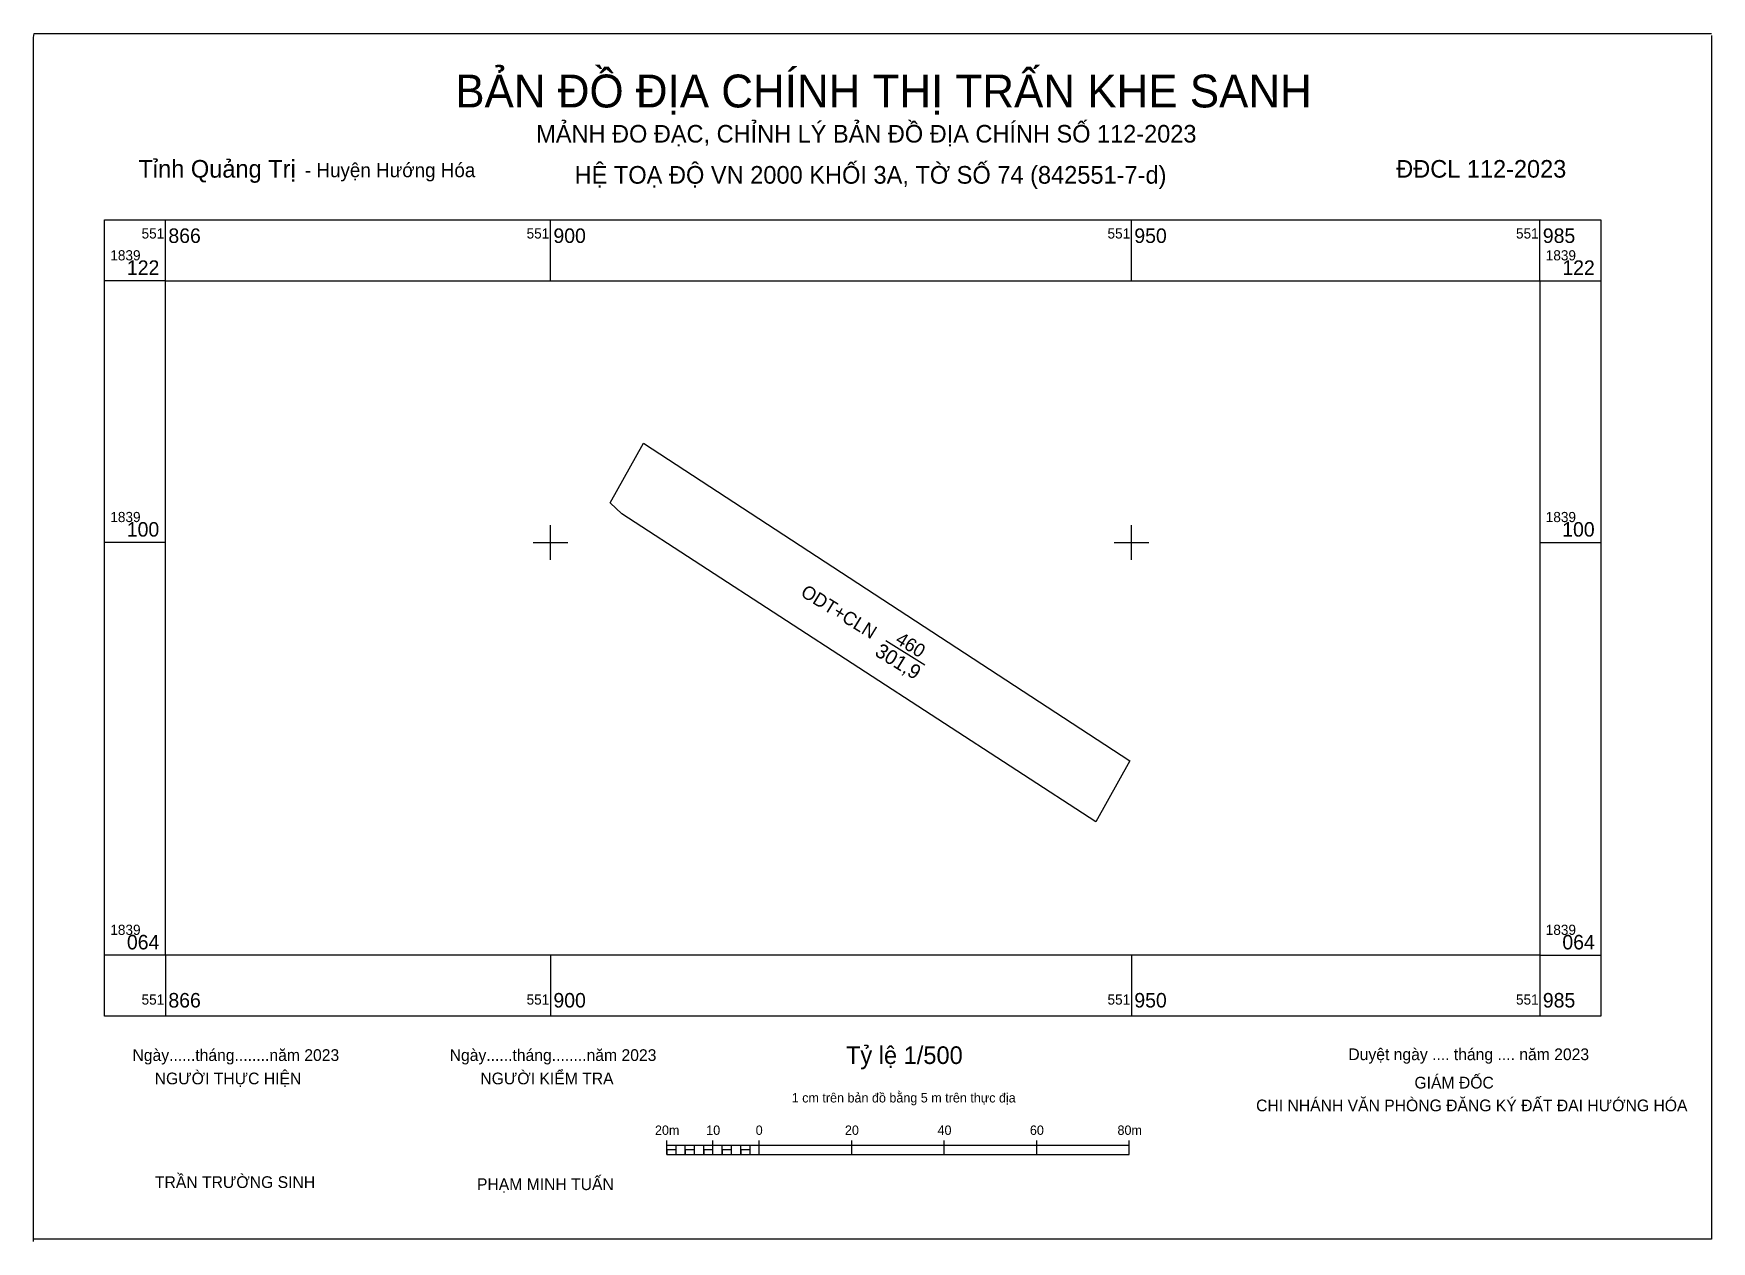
# Model space of a CAD drawing. Extents: x 551856 to 552000, y 1839040 to 1839144.
import ezdxf

# ---------------------------------------------------------------- set-up
doc = ezdxf.new("R2010")
doc.units = 0
for name, color, linetype in [('Level 10', 7, 'Continuous'), ('Level 11', 7, 'Continuous'), ('Level 13', 7, 'Continuous'), ('Level 2', 7, 'Continuous'), ('Level 4', 7, 'Continuous'), ('Level 63', 7, 'Continuous')]:
    doc.layers.add(name, color=color, linetype=linetype)

msp = doc.modelspace()

# ---------------------------------------------------------------- linework, layer by layer
at = {"layer": 'Level 10'}
for p, q in [((551905.14, 1839103.42), (551907.99, 1839108.55)), ((551907.99, 1839108.55), (551949.85, 1839081.21)), ((551906.15, 1839102.47), (551905.14, 1839103.42)), ((551946.93, 1839075.97), (551906.15, 1839102.47)), ((551949.85, 1839081.21), (551946.93, 1839075.97))]:
    msp.add_line(p, q, dxfattribs=at)
at = {"layer": 'Level 11'}
for p, q in [((551855.5, 1839143.44), (551855.55, 1839143.79)), ((551855.55, 1839143.79), (551999.92, 1839143.79)), ((551855.5, 1839039.85), (551855.5, 1839143.44)), ((551999.92, 1839143.63), (551999.92, 1839040.04)), ((551999.92, 1839040.04), (551855.55, 1839040.04))]:
    msp.add_line(p, q, dxfattribs=at)
at = {"layer": 'Level 13'}
msp.add_line((551928.85, 1839091.56), (551932.23, 1839089.47), dxfattribs=at)
at = {"layer": 'Level 2'}
for p, q in [((551910, 1839047.32), (551910, 1839048.53)), ((551913.98, 1839047.32), (551913.98, 1839048.53)), ((551917.96, 1839047.32), (551917.96, 1839048.53)), ((551925.93, 1839047.32), (551925.93, 1839048.53)), ((551933.89, 1839047.32), (551933.89, 1839048.53)), ((551941.85, 1839047.32), (551941.85, 1839048.53)), ((551949.81, 1839047.32), (551949.81, 1839048.53)), ((551910, 1839048.13), (551949.81, 1839048.13)), ((551910, 1839047.32), (551949.81, 1839047.32)), ((551910.8, 1839047.32), (551910.8, 1839048.13)), ((551911.59, 1839047.32), (551911.59, 1839048.13)), ((551912.39, 1839047.32), (551912.39, 1839048.13)), ((551913.19, 1839047.32), (551913.19, 1839048.13)), ((551914.78, 1839047.32), (551914.78, 1839048.13)), ((551915.58, 1839047.32), (551915.58, 1839048.13)), ((551916.37, 1839047.32), (551916.37, 1839048.13)), ((551917.17, 1839047.32), (551917.17, 1839048.13))]:
    msp.add_line(p, q, dxfattribs=at)
for points in [[(551910, 1839047.32), (551910.8, 1839047.32), (551910.8, 1839047.72), (551910, 1839047.72)], [(551911.59, 1839047.32), (551912.39, 1839047.32), (551912.39, 1839047.72), (551911.59, 1839047.72)], [(551913.19, 1839047.32), (551913.98, 1839047.32), (551913.98, 1839047.72), (551913.19, 1839047.72)], [(551914.78, 1839047.32), (551915.58, 1839047.32), (551915.58, 1839047.72), (551914.78, 1839047.72)], [(551916.37, 1839047.32), (551917.17, 1839047.32), (551917.17, 1839047.72), (551916.37, 1839047.72)]]:
    msp.add_lwpolyline(points, close=True, dxfattribs=at)
at = {"layer": 'Level 63'}
for p, q in [((551866.86, 1839122.52), (551866.86, 1839127.77)), ((551900, 1839122.52), (551900, 1839127.77)), ((551950, 1839122.52), (551950, 1839127.77)), ((551985.16, 1839122.52), (551985.16, 1839127.77)), ((551866.86, 1839122.52), (551861.61, 1839122.52)), ((551985.16, 1839122.52), (551990.41, 1839122.52)), ((551900, 1839098.5), (551900, 1839101.5)), ((551950, 1839098.5), (551950, 1839101.5)), ((551866.86, 1839100), (551861.61, 1839100)), ((551898.5, 1839100), (551901.5, 1839100)), ((551948.5, 1839100), (551951.5, 1839100)), ((551985.16, 1839100), (551990.41, 1839100)), ((551866.86, 1839064.48), (551861.61, 1839064.48)), ((551866.86, 1839064.48), (551866.86, 1839059.23)), ((551900, 1839064.48), (551900, 1839059.23)), ((551950, 1839064.48), (551950, 1839059.23)), ((551985.16, 1839064.48), (551985.16, 1839059.23)), ((551985.16, 1839064.48), (551990.41, 1839064.48))]:
    msp.add_line(p, q, dxfattribs=at)
for points in [[(551861.61, 1839127.77), (551990.41, 1839127.77), (551990.41, 1839059.23), (551861.61, 1839059.23), (551861.61, 1839127.77)], [(551866.86, 1839122.52), (551985.16, 1839122.52), (551985.16, 1839064.48), (551866.86, 1839064.48), (551866.86, 1839122.52)]]:
    msp.add_lwpolyline(points, dxfattribs=at)

# ---------------------------------------------------------------- texts
at = {"layer": 'Level 13'}
msp.add_text('460', height=1.155, rotation=328.3522, dxfattribs=at).set_placement((551929.6, 1839091.38))
at = {"layer": 'Level 2'}
for s, height, p in [('BẢN ĐỒ ĐỊA CHÍNH THỊ TRẤN KHE SANH', 2.827, (551891.8, 1839137.43)), ('MẢNH ĐO ĐẠC, CHỈNH LÝ BẢN ĐỒ ĐỊA CHÍNH SỐ 112-2023', 1.5143, (551898.77, 1839134.41)), ('Tỉnh Quảng Trị', 1.5185, (551864.53, 1839131.39)), ('- Huyện Hướng Hóa', 1.2116, (551878.86, 1839131.43)), ('HỆ TOẠ ĐỘ VN 2000 KHỐI 3A, TỜ SỐ 74 (842551-7-d)', 1.5185, (551902.07, 1839130.87)), (' ĐĐCL 112-2023', 1.5143, (551972.23, 1839131.39)), ('Ngày......tháng........năm 2023', 1.0099, (551864.02, 1839055.38)), ('Ngày......tháng........năm 2023', 1.0099, (551891.32, 1839055.38)), ('Tỷ lệ 1/500', 1.5189, (551925.43, 1839055.12)), ('Duyệt ngày .... tháng .... năm 2023', 1.0099, (551968.67, 1839055.45)), ('NGƯỜI THỰC HIỆN', 1.0099, (551865.93, 1839053.37)), ('NGƯỜI KIỂM TRA', 1.0099, (551893.96, 1839053.37)), ('GIÁM ĐỐC', 1.01, (551974.36, 1839053.01)), ('1 cm trên bản đồ bằng 5 m trên thực địa', 0.8078, (551920.76, 1839051.81)), ('CHI NHÁNH VĂN PHÒNG ĐĂNG KÝ ĐẤT ĐAI HƯỚNG HÓA', 1.0099, (551960.73, 1839051.05)), ('20m', 0.808, (551908.99, 1839049.02)), ('10', 0.808, (551913.4, 1839049.02)), ('0', 0.808, (551917.66, 1839049.02)), ('20', 0.808, (551925.34, 1839049.02)), ('40', 0.808, (551933.31, 1839049.02)), ('60', 0.808, (551941.26, 1839049.02)), ('80m', 0.808, (551948.8, 1839049.02)), ('TRẦN TRƯỜNG SINH', 1.0099, (551865.95, 1839044.45)), ('PHẠM MINH TUẤN', 1.0099, (551893.67, 1839044.27))]:
    msp.add_text(s, height=height, dxfattribs=at).set_placement(p)
msp.add_text('ODT+CLN', height=1.155, rotation=328.3522, dxfattribs=at).set_placement((551921.44, 1839095.45))
at = {"layer": 'Level 4'}
msp.add_text('301,9', height=1.25, rotation=328.3522, dxfattribs=at).set_placement((551927.82, 1839090.33))
at = {"layer": 'Level 63'}
for s, height, p in [('551', 0.875, (551864.8, 1839126.15)), ('866', 1.25, (551867.11, 1839125.77)), ('551', 0.875, (551897.94, 1839126.15)), ('900', 1.25, (551900.25, 1839125.77)), ('551', 0.875, (551947.94, 1839126.15)), ('950', 1.25, (551950.25, 1839125.77)), ('551', 0.875, (551983.1, 1839126.15)), ('985', 1.25, (551985.41, 1839125.77)), ('1839', 0.875, (551862.11, 1839124.27)), ('1839', 0.875, (551985.66, 1839124.27)), ('122', 1.25, (551863.54, 1839123.02)), ('122', 1.25, (551987.09, 1839123.02)), ('1839', 0.875, (551862.11, 1839101.75)), ('1839', 0.875, (551985.66, 1839101.75)), ('100', 1.25, (551863.53, 1839100.5)), ('100', 1.25, (551987.08, 1839100.5)), ('1839', 0.875, (551862.11, 1839066.23)), ('064', 1.25, (551863.54, 1839064.98)), ('1839', 0.875, (551985.66, 1839066.23)), ('064', 1.25, (551987.09, 1839064.98)), ('551', 0.875, (551864.8, 1839060.23)), ('866', 1.25, (551867.11, 1839059.98)), ('551', 0.875, (551897.94, 1839060.23)), ('900', 1.25, (551900.25, 1839059.98)), ('551', 0.875, (551947.94, 1839060.23)), ('950', 1.25, (551950.25, 1839059.98)), ('551', 0.875, (551983.1, 1839060.23)), ('985', 1.25, (551985.41, 1839059.98))]:
    msp.add_text(s, height=height, dxfattribs=at).set_placement(p)

doc.saveas('drawing.dxf')
